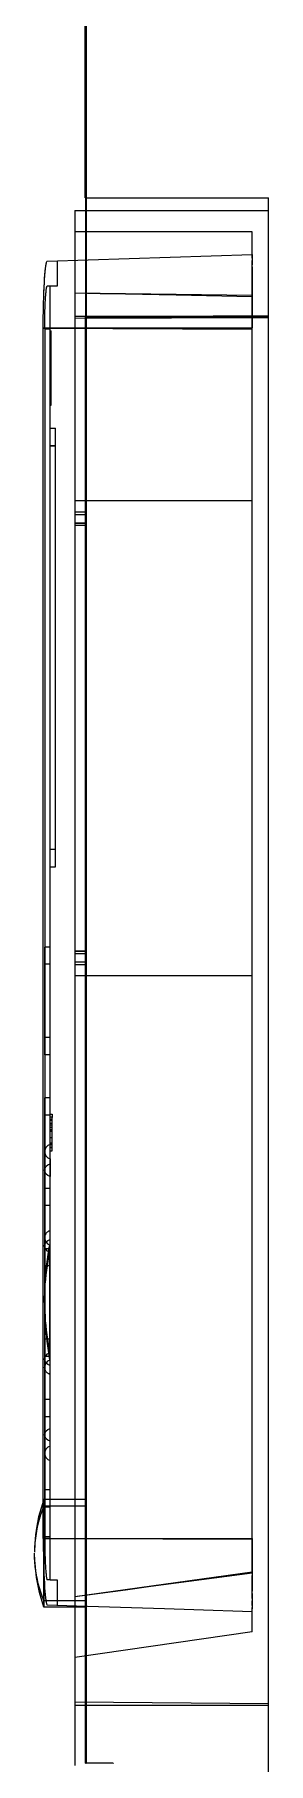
# Model space of a CAD drawing. Extents: x 0 to 390, y 0 to 1157.
# Drawn here: x 10.3 to 32, y 701.5 to 862 of the extents above; entities that cross this region are included whole.
import ezdxf

# ---------------------------------------------------------------- set-up
doc = ezdxf.new("R2010")
doc.units = 0
doc.layers.add('-15N-THT. THIẾT BỊ ĐÓNG MỞ', color=40, linetype='CONTINUOUS')

# ---------------------------------------------------------------- blocks, each defined once
blk = doc.blocks.new('06 - N - SC VSD CHIẾU HÔNG ATV630C11~C16N4')
at = {"layer": '-15N-THT. THIẾT BỊ ĐÓNG MỞ'}
for p, q in [((-375.04, 268.3), (-375.04, 510.5)), ((-374.96, 510.5), (-374.95, 123)), ((-375.04, 268.3), (-375, 268.3)), ((-375, 268.3), (-358, 268.3)), ((-358, 268.3), (-358, 268.3)), ((-358, 268.12), (-358, 268.3)), ((-358, 268.02), (-358, 268.12)), ((-358, 267.76), (-358, 268.02)), ((-376, 267.15), (-375.83, 267.15)), ((-376, 267.15), (-376, 266.99)), ((-376, 267.15), (-376, 267.15)), ((-376, 266.99), (-376, 266.9)), ((-376, 266.9), (-376, 266.35)), ((-375.83, 267.15), (-375.67, 267.15)), ((-375.67, 267.15), (-375.5, 267.15)), ((-375.5, 267.15), (-375.33, 267.15)), ((-375.33, 267.15), (-375.17, 267.15)), ((-375.17, 267.15), (-375, 267.15)), ((-375, 267.15), (-372.17, 267.15)), ((-372.17, 267.15), (-369.33, 267.15)), ((-369.33, 267.15), (-363.67, 267.15)), ((-363.67, 267.15), (-360.83, 267.15)), ((-360.83, 267.15), (-358, 267.15)), ((-358, 267.6), (-358, 267.76)), ((-358, 267.41), (-358, 267.6)), ((-358, 267.2), (-358, 267.41)), ((-358, 266.98), (-358, 267.2)), ((-358, 267.15), (-358, 267.15)), ((-358, 266.73), (-358, 266.98)), ((-358, 266.47), (-358, 266.73)), ((-358, 266.19), (-358, 266.47)), ((-376, 266.35), (-376, 266.16)), ((-376, 266.16), (-376, 265.74)), ((-376, 265.74), (-376, 265.5)), ((-376, 265.5), (-376, 264.97)), ((-376, 265.15), (-376, 265.15)), ((-373.64, 265.15), (-376, 265.15)), ((-376, 264.97), (-376, 264.68)), ((-371.28, 265.15), (-373.64, 265.15)), ((-368.93, 265.15), (-371.28, 265.15)), ((-366.57, 265.15), (-368.93, 265.15)), ((-364.21, 265.15), (-366.57, 265.15)), ((-361.85, 265.15), (-364.21, 265.15)), ((-359.5, 265.15), (-361.85, 265.15)), ((-359.5, 265.1), (-359.5, 265.15)), ((-359.5, 265.15), (-359.5, 265.15)), ((-359.5, 265.06), (-359.5, 265.1)), ((-359.5, 264.77), (-359.5, 265.06)), ((-358, 265.89), (-358, 266.19)), ((-358, 265.57), (-358, 265.89)), ((-358, 265.23), (-358, 265.57)), ((-358, 264.88), (-358, 265.23)), ((-358, 264.52), (-358, 264.88)), ((-376, 264.68), (-376, 264.38)), ((-376, 264.38), (-376, 264.06)), ((-376, 264.06), (-376, 263.73)), ((-376, 263.73), (-376, 263.39)), ((-376, 263.39), (-376, 263.03)), ((-359.5, 264.68), (-359.5, 264.77)), ((-359.5, 264.45), (-359.5, 264.68)), ((-359.5, 264.31), (-359.5, 264.45)), ((-359.5, 264.17), (-359.5, 264.31)), ((-359.5, 264.02), (-359.5, 264.17)), ((-359.5, 263.86), (-359.5, 264.02)), ((-359.5, 263.69), (-359.5, 263.86)), ((-359.5, 263.51), (-359.5, 263.69)), ((-359.5, 263.33), (-359.5, 263.51)), ((-359.5, 263.13), (-359.5, 263.33)), ((-358, 264.14), (-358, 264.52)), ((-358, 263.74), (-358, 264.14)), ((-358, 263.33), (-358, 263.74)), ((-358, 262.91), (-358, 263.33)), ((-378.75, 261.5), (-378.73, 261.64)), ((-378.74, 261.57), (-378.73, 261.71)), ((-378.73, 261.71), (-378.71, 261.83)), ((-378.73, 261.64), (-378.72, 261.78)), ((-378.72, 261.78), (-378.7, 261.91)), ((-378.71, 261.83), (-378.7, 261.95)), ((-378.7, 261.95), (-378.68, 262.05)), ((-378.7, 261.91), (-378.69, 262.02)), ((-378.69, 262.02), (-378.67, 262.12)), ((-378.68, 262.05), (-378.67, 262.14)), ((-378.67, 262.14), (-378.65, 262.22)), ((-378.67, 262.12), (-378.65, 262.2)), ((-378.65, 262.22), (-378.64, 262.29)), ((-378.65, 262.2), (-378.64, 262.28)), ((-378.64, 262.29), (-378.62, 262.35)), ((-378.64, 262.28), (-378.62, 262.34)), ((-378.62, 262.34), (-378.61, 262.39)), ((-378.62, 262.35), (-378.61, 262.39)), ((-378.61, 262.39), (-378.59, 262.42)), ((-378.61, 262.39), (-378.59, 262.42)), ((-378.59, 262.42), (-378.57, 262.44)), ((-378.59, 262.42), (-378.57, 262.44)), ((-378.57, 262.44), (-378.56, 262.45)), ((-378.57, 262.44), (-378.56, 262.45)), ((-378.56, 262.45), (-359.5, 263.04)), ((-377.64, 262.48), (-377.64, 260.12)), ((-376, 263.03), (-376, 262.66)), ((-376, 262.66), (-376, 262.28)), ((-376, 262.28), (-376, 261.89)), ((-376, 261.89), (-376, 261.49)), ((-359.5, 262.93), (-359.5, 263.13)), ((-359.5, 263.04), (-359.5, 263.04)), ((-359.5, 263.04), (-359.5, 262.8)), ((-359.5, 262.72), (-359.5, 262.93)), ((-359.5, 262.8), (-359.5, 262.71)), ((-359.5, 262.72), (-359.5, 262.5)), ((-359.5, 262.27), (-359.5, 262.5)), ((-359.5, 262.5), (-359.5, 262.37)), ((-359.5, 262.37), (-359.5, 262.23)), ((-359.5, 262.04), (-359.5, 262.27)), ((-359.5, 262.23), (-359.5, 262.08)), ((-359.5, 261.81), (-359.5, 262.08)), ((-359.5, 261.92), (-359.5, 261.74)), ((-359.5, 261.57), (-359.5, 261.81)), ((-359.5, 261.74), (-359.5, 261.56)), ((-358, 262.48), (-358, 262.91)), ((-358, 262.04), (-358, 262.48)), ((-358, 261.59), (-358, 262.04)), ((-358, 261.13), (-358, 261.59)), ((-378.86, 259.89), (-378.85, 260.12)), ((-378.85, 260.12), (-378.83, 260.33)), ((-378.85, 259.93), (-378.84, 260.16)), ((-378.84, 260.16), (-378.83, 260.38)), ((-378.83, 260.38), (-378.82, 260.59)), ((-378.83, 260.33), (-378.82, 260.53)), ((-378.82, 260.59), (-378.8, 260.79)), ((-378.82, 260.53), (-378.81, 260.73)), ((-378.81, 260.73), (-378.8, 260.92)), ((-378.8, 260.92), (-378.78, 261.09)), ((-378.8, 260.79), (-378.79, 260.98)), ((-378.79, 260.98), (-378.78, 261.17)), ((-378.78, 261.17), (-378.76, 261.34)), ((-378.78, 261.09), (-378.77, 261.26)), ((-378.77, 261.26), (-378.76, 261.42)), ((-378.76, 261.42), (-378.74, 261.57)), ((-378.76, 261.34), (-378.75, 261.5)), ((-378.63, 259.93), (-378.62, 259.98)), ((-378.63, 259.93), (-378.62, 259.98)), ((-378.62, 259.98), (-378.61, 260.02)), ((-378.62, 259.98), (-378.61, 260.02)), ((-378.61, 260.02), (-378.6, 260.06)), ((-378.61, 260.02), (-378.6, 260.06)), ((-378.6, 260.06), (-378.59, 260.09)), ((-378.6, 260.06), (-378.59, 260.09)), ((-378.59, 260.09), (-378.58, 260.11)), ((-378.59, 260.09), (-378.58, 260.11)), ((-378.58, 260.11), (-378.57, 260.12)), ((-378.58, 260.11), (-378.57, 260.12)), ((-378.57, 260.12), (-378.56, 260.12)), ((-378.57, 260.12), (-378.56, 260.12)), ((-378.3, 260.12), (-378.56, 260.12)), ((-378.3, 260.12), (-378.3, 260.12)), ((-378.3, 259.56), (-378.3, 260.12)), ((-378.16, 260.12), (-378.3, 260.12)), ((-377.93, 260.12), (-378.16, 260.12)), ((-377.85, 260.12), (-377.93, 260.12)), ((-377.64, 260.12), (-377.85, 260.12)), ((-376, 261.49), (-376, 261.08)), ((-376, 261.08), (-376, 260.67)), ((-376, 260.67), (-376, 260.24)), ((-376, 260.24), (-376, 259.81)), ((-359.5, 261.32), (-359.5, 261.57)), ((-359.5, 261.56), (-359.5, 261.36)), ((-359.5, 261.36), (-359.5, 261.16)), ((-359.5, 261.07), (-359.5, 261.32)), ((-359.5, 261.16), (-359.5, 260.94)), ((-359.5, 260.82), (-359.5, 261.07)), ((-359.5, 260.94), (-359.5, 260.72)), ((-359.5, 260.56), (-359.5, 260.82)), ((-359.5, 260.72), (-359.5, 260.48)), ((-359.5, 260.3), (-359.5, 260.56)), ((-359.5, 260.48), (-359.5, 260.24)), ((-359.5, 260.04), (-359.5, 260.3)), ((-359.5, 260.24), (-359.5, 259.99)), ((-359.5, 259.77), (-359.5, 260.04)), ((-359.5, 259.99), (-359.5, 259.73)), ((-358, 260.66), (-358, 261.13)), ((-358, 260.18), (-358, 260.66)), ((-358, 259.7), (-358, 260.18)), ((-378.91, 258.43), (-378.9, 258.69)), ((-378.91, 258.17), (-378.91, 258.43)), ((-378.9, 258.69), (-378.89, 258.94)), ((-378.89, 258.94), (-378.88, 259.19)), ((-378.88, 259.43), (-378.87, 259.67)), ((-378.88, 259.19), (-378.88, 259.43)), ((-378.87, 259.67), (-378.86, 259.89)), ((-378.86, 259.7), (-378.85, 259.93)), ((-378.75, 258.35), (-378.74, 258.49)), ((-378.75, 258.34), (-378.74, 258.48)), ((-378.74, 258.63), (-378.73, 258.77)), ((-378.74, 258.63), (-378.73, 258.76)), ((-378.74, 258.48), (-378.74, 258.63)), ((-378.74, 258.49), (-378.74, 258.63)), ((-378.73, 258.76), (-378.72, 258.9)), ((-378.73, 258.77), (-378.72, 258.9)), ((-378.72, 259.03), (-378.71, 259.15)), ((-378.72, 259.02), (-378.71, 259.14)), ((-378.72, 258.9), (-378.72, 259.03)), ((-378.72, 258.9), (-378.72, 259.02)), ((-378.71, 259.14), (-378.7, 259.26)), ((-378.71, 259.15), (-378.7, 259.26)), ((-378.7, 259.26), (-378.69, 259.37)), ((-378.7, 259.26), (-378.69, 259.36)), ((-378.69, 259.36), (-378.68, 259.47)), ((-378.69, 259.37), (-378.68, 259.47)), ((-378.68, 259.47), (-378.67, 259.56)), ((-378.68, 259.47), (-378.67, 259.56)), ((-378.67, 259.65), (-378.66, 259.73)), ((-378.67, 259.56), (-378.66, 259.65)), ((-378.67, 259.56), (-378.67, 259.65)), ((-378.66, 259.73), (-378.65, 259.8)), ((-378.66, 259.73), (-378.65, 259.8)), ((-378.66, 259.65), (-378.66, 259.73)), ((-378.65, 259.8), (-378.64, 259.87)), ((-378.65, 259.8), (-378.64, 259.87)), ((-378.64, 259.87), (-378.63, 259.93)), ((-378.64, 259.87), (-378.63, 259.93)), ((-378.3, 259.47), (-378.3, 259.56)), ((-378.3, 258.9), (-378.3, 259.47)), ((-378.3, 258.77), (-378.3, 258.9)), ((-378.3, 258.35), (-378.3, 258.77)), ((-376, 259.81), (-376, 259.38)), ((-359.5, 259.24), (-376, 259.46)), ((-373.64, 259.4), (-376, 259.45)), ((-376, 259.38), (-376, 258.94)), ((-376, 258.94), (-376, 258.5)), ((-376, 258.5), (-376, 258.05)), ((-371.28, 259.36), (-373.64, 259.4)), ((-366.57, 259.27), (-371.28, 259.36)), ((-359.5, 259.13), (-366.57, 259.27)), ((-359.5, 259.51), (-359.5, 259.77)), ((-359.5, 259.73), (-359.5, 259.47)), ((-359.5, 259.24), (-359.5, 259.51)), ((-359.5, 259.47), (-359.5, 259.2)), ((-359.5, 140.66), (-359.5, 259.24)), ((-359.5, 259.2), (-359.5, 258.92)), ((-359.5, 258.92), (-359.5, 258.64)), ((-359.5, 258.64), (-359.5, 258.35)), ((-358, 259.21), (-358, 259.7)), ((-358, 258.72), (-358, 259.21)), ((-358, 258.23), (-358, 258.72)), ((-378.93, 257.36), (-378.92, 257.64)), ((-378.93, 257.09), (-378.93, 257.36)), ((-378.93, 256.81), (-378.93, 257.09)), ((-378.93, 256.54), (-378.93, 256.81)), ((-378.92, 257.91), (-378.91, 258.17)), ((-378.92, 257.64), (-378.92, 257.91)), ((-378.79, 256.87), (-378.78, 257.05)), ((-378.79, 256.86), (-378.78, 257.03)), ((-378.79, 256.7), (-378.79, 256.87)), ((-378.79, 256.68), (-378.79, 256.86)), ((-378.78, 257.56), (-378.77, 257.72)), ((-378.78, 257.55), (-378.77, 257.71)), ((-378.78, 257.39), (-378.78, 257.56)), ((-378.78, 257.38), (-378.78, 257.55)), ((-378.78, 257.22), (-378.78, 257.39)), ((-378.78, 257.21), (-378.78, 257.38)), ((-378.78, 257.05), (-378.78, 257.22)), ((-378.78, 257.03), (-378.78, 257.21)), ((-378.77, 257.88), (-378.76, 258.04)), ((-378.77, 257.87), (-378.76, 258.03)), ((-378.77, 257.72), (-378.77, 257.88)), ((-378.77, 257.71), (-378.77, 257.87)), ((-378.76, 258.2), (-378.75, 258.35)), ((-378.76, 258.19), (-378.75, 258.34)), ((-378.76, 258.04), (-378.76, 258.2)), ((-378.76, 258.03), (-378.76, 258.19)), ((-378.3, 258.2), (-378.3, 258.35)), ((-378.3, 257.56), (-378.3, 258.2)), ((-378.3, 257.39), (-378.3, 257.56)), ((-378.3, 257.05), (-378.3, 257.39)), ((-378.3, 256.87), (-378.3, 257.05)), ((-378.3, 256.34), (-378.3, 256.87)), ((-376, 258.05), (-376, 257.6)), ((-376, 257.6), (-376, 257.15)), ((-376, 257.32), (-373.43, 257.33)), ((-376, 257.15), (-358, 257.2)), ((-376, 257.15), (-376, 128.72)), ((-358, 257.24), (-375, 257.24)), ((-375, 123), (-375, 257.24)), ((-373.43, 257.33), (-370.85, 257.33)), ((-370.85, 257.33), (-363.14, 257.35)), ((-363.14, 257.35), (-360.57, 257.36)), ((-360.57, 257.36), (-358, 257.36)), ((-359.5, 258.35), (-359.5, 258.06)), ((-359.5, 258.06), (-359.5, 257.76)), ((-359.5, 257.76), (-359.5, 257.46)), ((-359.5, 257.46), (-359.5, 257.16)), ((-359.5, 257.16), (-359.5, 256.86)), ((-359.5, 256.86), (-359.5, 256.55)), ((-358, 257.74), (-358, 258.23)), ((-358, 257.24), (-358, 257.74)), ((-358, 117.5), (-358, 257.24)), ((-378.93, 256.26), (-378.93, 256.54)), ((-378.93, 256.23), (-378.93, 256.26)), ((-378.93, 256.26), (-378.44, 256.26)), ((-378.93, 143.87), (-378.93, 256.26)), ((-378.93, 256.23), (-359.5, 256.12)), ((-378.79, 256.52), (-378.79, 256.7)), ((-378.79, 256.5), (-378.79, 256.68)), ((-378.79, 256.34), (-378.79, 256.52)), ((-378.79, 256.33), (-378.79, 256.5)), ((-378.79, 256.17), (-378.79, 256.34)), ((-378.79, 256.15), (-378.79, 256.33)), ((-378.79, 256.17), (-378.79, 144.02)), ((-378.3, 256.17), (-378.79, 256.17)), ((-378.79, 256.15), (-378.3, 256.15)), ((-378.44, 256.26), (-377.95, 256.26)), ((-378.3, 256.17), (-378.3, 256.34)), ((-378.3, 240.15), (-378.3, 256.17)), ((-378.3, 255.96), (-378.2, 255.96)), ((-378.3, 255.96), (-378.2, 255.96)), ((-378.3, 255.92), (-378.3, 255.92)), ((-378.3, 255.92), (-378.3, 255.92)), ((-378.3, 255.92), (-378.2, 255.92)), ((-378.3, 255.78), (-378.2, 255.78)), ((-378.3, 255.68), (-378.2, 255.68)), ((-378.3, 255.29), (-378.2, 255.29)), ((-378.3, 255.27), (-378.2, 255.27)), ((-378.2, 255.86), (-378.2, 255.96)), ((-378.2, 255.92), (-378.2, 255.92)), ((-378.2, 255.92), (-378.2, 255.92)), ((-378.2, 255.82), (-378.2, 255.86)), ((-378.2, 255.2), (-378.2, 255.82)), ((-378.2, 255.1), (-378.2, 255.2)), ((-377.95, 256.26), (-377.46, 256.26)), ((-377.46, 256.26), (-376.98, 256.26)), ((-376.98, 256.26), (-376.49, 256.26)), ((-376.49, 256.26), (-376, 256.26)), ((-376, 256.26), (-373.25, 256.26)), ((-373.25, 256.26), (-370.5, 256.26)), ((-370.5, 256.26), (-367.75, 256.25)), ((-367.75, 256.25), (-365, 256.25)), ((-365, 256.25), (-359.5, 256.25)), ((-359.5, 256.55), (-359.5, 256.25)), ((-378.3, 255.09), (-378.2, 255.09)), ((-378.3, 254.96), (-378.2, 254.96)), ((-378.3, 254.91), (-378.2, 254.91)), ((-378.3, 254.78), (-378.2, 254.78)), ((-378.3, 254.77), (-378.2, 254.77)), ((-378.3, 254.77), (-378.2, 254.77)), ((-378.3, 254.77), (-378.26, 254.77)), ((-378.3, 254.73), (-378.3, 254.73)), ((-378.3, 254.73), (-378.3, 254.73)), ((-378.3, 254.73), (-378.2, 254.73)), ((-378.3, 254.73), (-378.2, 254.73)), ((-378.3, 254.62), (-378.2, 254.62)), ((-378.3, 254.61), (-378.2, 254.61)), ((-378.3, 254.55), (-378.2, 254.55)), ((-378.3, 254.37), (-378.2, 254.37)), ((-378.3, 254.36), (-378.2, 254.36)), ((-378.3, 254.31), (-378.3, 254.27)), ((-378.3, 254.31), (-378.28, 254.31)), ((-378.3, 254.31), (-378.28, 254.31)), ((-378.3, 254.27), (-378.3, 254.26)), ((-378.3, 254.26), (-378.3, 253.64)), ((-378.3, 254.25), (-378.2, 254.25)), ((-378.3, 254.25), (-378.21, 254.25)), ((-378.3, 254.2), (-378.2, 254.2)), ((-378.3, 254.2), (-378.2, 254.2)), ((-378.3, 254.11), (-378.2, 254.11)), ((-378.3, 254.04), (-378.2, 254.04)), ((-378.3, 254.03), (-378.2, 254.03)), ((-378.3, 254.01), (-378.2, 254.01)), ((-378.3, 253.86), (-378.2, 253.86)), ((-378.3, 253.84), (-378.2, 253.84)), ((-378.3, 253.82), (-378.2, 253.82)), ((-378.3, 253.82), (-378.2, 253.82)), ((-378.3, 253.76), (-378.2, 253.76)), ((-378.3, 253.76), (-378.2, 253.76)), ((-378.3, 253.76), (-378.3, 253.76)), ((-378.3, 253.65), (-378.2, 253.65)), ((-378.3, 253.64), (-378.3, 253.59)), ((-378.3, 253.59), (-378.3, 252.97)), ((-378.28, 254.31), (-378.2, 254.31)), ((-378.28, 254.31), (-378.26, 254.31)), ((-378.26, 254.77), (-378.25, 254.77)), ((-378.25, 254.77), (-378.2, 254.77)), ((-378.21, 254.25), (-378.2, 254.25)), ((-378.2, 254.53), (-378.2, 255.1)), ((-378.2, 254.73), (-378.2, 254.73)), ((-378.2, 254.73), (-378.2, 254.73)), ((-378.2, 254.47), (-378.2, 254.53)), ((-378.2, 253.88), (-378.2, 254.47)), ((-378.2, 253.85), (-378.2, 253.88)), ((-378.2, 253.22), (-378.2, 253.85)), ((-378.2, 253.76), (-378.2, 253.76)), ((-378.3, 253.47), (-378.2, 253.47)), ((-378.3, 253.35), (-378.3, 253.35)), ((-378.3, 253.35), (-378.2, 253.35)), ((-378.3, 253.34), (-378.2, 253.34)), ((-378.3, 253.31), (-378.2, 253.31)), ((-378.3, 253.2), (-378.2, 253.2)), ((-378.3, 253.03), (-378.2, 253.03)), ((-378.3, 253.03), (-378.2, 253.03)), ((-378.3, 253.01), (-378.2, 253.01)), ((-378.3, 252.97), (-378.3, 252.94)), ((-378.3, 252.94), (-378.3, 252.71)), ((-378.3, 252.92), (-378.2, 252.92)), ((-378.3, 252.92), (-378.2, 252.92)), ((-378.3, 252.86), (-378.2, 252.86)), ((-378.3, 252.78), (-378.2, 252.78)), ((-378.3, 252.75), (-378.2, 252.75)), ((-378.3, 252.71), (-378.25, 252.71)), ((-378.3, 252.68), (-378.2, 252.68)), ((-378.3, 252.66), (-378.2, 252.66)), ((-378.3, 252.63), (-378.2, 252.63)), ((-378.3, 252.55), (-378.2, 252.55)), ((-378.3, 252.52), (-378.2, 252.52)), ((-378.3, 252.44), (-378.2, 252.44)), ((-378.3, 252.36), (-378.2, 252.36)), ((-378.3, 252.27), (-378.2, 252.27)), ((-378.3, 252.24), (-378.3, 252.24)), ((-378.3, 252.24), (-378.3, 252.24)), ((-378.3, 252.24), (-378.3, 252.24)), ((-378.3, 252.24), (-378.3, 252.24)), ((-378.3, 252.24), (-378.3, 252.24)), ((-378.3, 252.24), (-378.2, 252.24)), ((-378.3, 252.24), (-378.2, 252.24)), ((-378.3, 252.24), (-378.2, 252.24)), ((-378.3, 252.24), (-378.2, 252.24)), ((-378.3, 252.24), (-378.2, 252.24)), ((-378.3, 252.19), (-378.2, 252.19)), ((-378.3, 252.19), (-378.2, 252.19)), ((-378.3, 252.19), (-378.2, 252.19)), ((-378.3, 252.19), (-378.23, 252.19)), ((-378.3, 252.19), (-378.2, 252.19)), ((-378.25, 252.71), (-378.23, 252.71)), ((-378.23, 252.71), (-378.2, 252.71)), ((-378.23, 252.19), (-378.21, 252.19)), ((-378.21, 252.19), (-378.2, 252.19)), ((-378.2, 253.35), (-378.2, 253.35)), ((-378.2, 253.2), (-378.2, 253.27)), ((-378.2, 253.11), (-378.2, 253.22)), ((-378.2, 252.66), (-378.2, 253.11)), ((-378.2, 252.55), (-378.2, 252.66)), ((-378.2, 251.93), (-378.2, 252.55)), ((-378.2, 252.24), (-378.2, 252.24)), ((-378.2, 252.24), (-378.2, 252.24)), ((-378.2, 252.24), (-378.2, 252.24)), ((-378.2, 252.24), (-378.2, 252.24)), ((-378.2, 252.24), (-378.2, 252.24)), ((-378.3, 251.91), (-378.3, 251.91)), ((-378.3, 251.91), (-378.3, 251.64)), ((-378.3, 251.91), (-378.2, 251.91)), ((-378.3, 251.87), (-378.2, 251.87)), ((-378.3, 251.8), (-378.3, 251.8)), ((-378.3, 251.8), (-378.2, 251.8)), ((-378.3, 251.64), (-378.3, 251.6)), ((-378.3, 251.64), (-378.2, 251.64)), ((-378.3, 251.6), (-378.3, 251.21)), ((-378.3, 251.58), (-378.2, 251.58)), ((-378.3, 251.53), (-378.3, 251.53)), ((-378.3, 251.53), (-378.2, 251.53)), ((-378.3, 251.47), (-378.3, 251.47)), ((-378.3, 251.47), (-378.2, 251.47)), ((-378.3, 251.46), (-378.3, 251.46)), ((-378.2, 251.46), (-378.3, 251.46)), ((-378.3, 251.4), (-378.2, 251.4)), ((-378.3, 251.4), (-378.2, 251.4)), ((-378.3, 251.36), (-378.2, 251.36)), ((-378.3, 251.34), (-378.2, 251.34)), ((-378.3, 251.21), (-378.3, 250.39)), ((-378.3, 251.21), (-378.2, 251.21)), ((-378.3, 251.2), (-378.3, 251.2)), ((-378.3, 251.2), (-378.2, 251.2)), ((-378.3, 251.16), (-378.3, 251.16)), ((-378.3, 251.16), (-378.2, 251.16)), ((-378.3, 251.1), (-378.2, 251.1)), ((-378.3, 251.1), (-378.2, 251.1)), ((-378.3, 251.1), (-378.2, 251.1)), ((-378.3, 251.07), (-378.3, 251.07)), ((-378.3, 251.07), (-378.2, 251.07)), ((-378.3, 251), (-378.2, 251)), ((-378.3, 250.94), (-378.2, 250.94)), ((-378.3, 250.89), (-378.3, 250.89)), ((-378.3, 250.89), (-378.2, 250.89)), ((-378.3, 250.88), (-378.3, 250.88)), ((-378.3, 250.88), (-378.2, 250.88)), ((-378.3, 250.87), (-378.3, 250.87)), ((-378.2, 250.87), (-378.3, 250.87)), ((-378.3, 250.86), (-378.2, 250.86)), ((-378.3, 250.84), (-378.2, 250.84)), ((-378.3, 250.83), (-378.2, 250.83)), ((-378.3, 250.82), (-378.3, 250.82)), ((-378.3, 250.82), (-378.2, 250.82)), ((-378.3, 250.81), (-378.2, 250.81)), ((-378.3, 250.81), (-378.2, 250.81)), ((-378.3, 250.75), (-378.2, 250.75)), ((-378.3, 250.7), (-378.2, 250.7)), ((-378.3, 250.69), (-378.2, 250.69)), ((-378.3, 250.6), (-378.3, 250.6)), ((-378.3, 250.6), (-378.3, 250.6)), ((-378.3, 250.6), (-378.2, 250.6)), ((-378.3, 250.6), (-378.2, 250.6)), ((-378.3, 250.56), (-378.3, 250.56)), ((-378.3, 250.56), (-378.2, 250.56)), ((-378.3, 250.51), (-378.3, 250.51)), ((-378.3, 250.51), (-378.2, 250.51)), ((-378.3, 250.45), (-378.2, 250.45)), ((-378.3, 250.4), (-378.2, 250.4)), ((-378.3, 250.39), (-378.3, 250.32)), ((-378.3, 250.39), (-378.2, 250.39)), ((-378.3, 250.35), (-378.2, 250.35)), ((-378.21, 251.1), (-378.2, 251.1)), ((-378.2, 251.87), (-378.2, 251.93)), ((-378.2, 251.91), (-378.2, 251.91)), ((-378.2, 250.56), (-378.2, 251.87)), ((-378.2, 251.8), (-378.2, 251.8)), ((-378.2, 251.53), (-378.2, 251.53)), ((-378.2, 251.47), (-378.2, 251.47)), ((-378.2, 251.46), (-378.2, 251.46)), ((-378.2, 251.2), (-378.2, 251.2)), ((-378.2, 251.16), (-378.2, 251.16)), ((-378.2, 251.07), (-378.2, 251.07)), ((-378.2, 251.07), (-378.2, 251.07)), ((-378.2, 250.89), (-378.2, 250.89)), ((-378.2, 250.88), (-378.2, 250.88)), ((-378.2, 250.87), (-378.2, 250.87)), ((-378.2, 250.82), (-378.2, 250.82)), ((-378.2, 250.6), (-378.2, 250.6)), ((-378.2, 250.6), (-378.2, 250.6)), ((-378.2, 250.56), (-378.2, 250.56)), ((-378.2, 249.97), (-378.2, 250.56)), ((-378.2, 250.51), (-378.2, 250.51)), ((-378.3, 250.34), (-378.2, 250.34)), ((-378.3, 250.32), (-378.3, 250.32)), ((-378.3, 250.32), (-378.3, 250.31)), ((-378.3, 250.32), (-378.2, 250.32)), ((-378.3, 250.31), (-378.3, 250.28)), ((-378.3, 250.29), (-378.3, 250.29)), ((-378.3, 250.29), (-378.2, 250.29)), ((-378.3, 250.28), (-378.2, 250.28)), ((-378.3, 250.28), (-378.3, 249.79)), ((-378.3, 250.28), (-378.3, 250.28)), ((-378.3, 250.1), (-378.2, 250.1)), ((-378.3, 250.08), (-378.2, 250.08)), ((-378.3, 250.07), (-378.2, 250.07)), ((-378.3, 249.99), (-378.2, 249.99)), ((-378.3, 249.99), (-378.2, 249.99)), ((-378.3, 249.94), (-378.3, 249.94)), ((-378.3, 249.94), (-378.2, 249.94)), ((-378.3, 249.9), (-378.2, 249.9)), ((-378.3, 249.89), (-378.21, 249.89)), ((-378.3, 249.88), (-378.2, 249.88)), ((-378.3, 249.84), (-378.2, 249.84)), ((-378.3, 249.8), (-378.2, 249.8)), ((-378.3, 249.79), (-378.2, 249.79)), ((-378.3, 249.79), (-378.3, 249.79)), ((-378.3, 249.73), (-378.2, 249.73)), ((-378.3, 249.71), (-378.2, 249.71)), ((-378.3, 249.66), (-378.3, 249.66)), ((-378.3, 249.66), (-378.3, 249.66)), ((-378.3, 249.66), (-378.2, 249.66)), ((-378.3, 249.66), (-378.2, 249.66)), ((-378.3, 249.63), (-378.2, 249.63)), ((-378.3, 249.63), (-378.21, 249.63)), ((-378.3, 249.07), (-378.28, 249.07)), ((-378.28, 249.07), (-378.26, 249.07)), ((-378.26, 249.07), (-378.2, 249.07)), ((-378.23, 249.63), (-378.21, 249.63)), ((-378.21, 249.89), (-378.2, 249.89)), ((-378.21, 249.63), (-378.2, 249.63)), ((-378.21, 249.63), (-378.2, 249.63)), ((-378.2, 250.32), (-378.2, 250.32)), ((-378.2, 250.29), (-378.2, 250.29)), ((-378.2, 250.28), (-378.2, 250.28)), ((-378.2, 249.88), (-378.2, 249.97)), ((-378.2, 249.94), (-378.2, 249.94)), ((-378.2, 249.3), (-378.2, 249.88)), ((-378.2, 249.79), (-378.2, 249.79)), ((-378.2, 249.66), (-378.2, 249.66)), ((-378.2, 249.66), (-378.2, 249.66)), ((-378.2, 249.66), (-378.2, 249.66)), ((-378.2, 249.24), (-378.2, 249.3)), ((-378.2, 249.07), (-378.2, 249.24)), ((-378.3, 246.92), (-378.3, 246.92)), ((-378.3, 246.92), (-377.8, 246.92)), ((-377.8, 206.22), (-377.8, 246.92)), ((-377.8, 246.92), (-377.8, 246.92)), ((-378.3, 245.32), (-377.8, 245.32)), ((-378.3, 245.3), (-377.8, 245.3)), ((-378.3, 224.12), (-378.3, 240.15)), ((-376, 240.2), (-376, 240.2)), ((-359.5, 240.2), (-376, 240.2)), ((-376, 239.15), (-376, 239.15)), ((-375, 239.15), (-376, 239.15)), ((-375, 197.15), (-375, 239.15)), ((-375, 239.15), (-375, 239.15)), ((-359.5, 240.2), (-359.5, 240.2)), ((-375, 238.9), (-376, 238.9)), ((-376, 238.9), (-376, 238.9)), ((-376, 238.13), (-375, 238.13)), ((-375, 238.12), (-376, 238.12)), ((-375, 237.91), (-376, 237.91)), ((-375, 237.9), (-376, 237.9)), ((-375, 238.9), (-375, 238.9)), ((-378.3, 208.1), (-378.3, 224.12)), ((-378.3, 176.06), (-378.3, 208.1)), ((-378.3, 207.84), (-377.8, 207.84)), ((-377.8, 207.82), (-378.3, 207.82)), ((-378.3, 206.22), (-378.3, 206.22)), ((-378.3, 206.22), (-377.8, 206.22)), ((-377.8, 206.22), (-377.8, 206.22)), ((-378.8, 198.77), (-378.8, 198.77)), ((-378.3, 198.77), (-378.8, 198.77)), ((-378.8, 198.77), (-378.8, 198.33)), ((-378.8, 198.33), (-378.8, 198.28)), ((-378.8, 198.28), (-378.8, 197.67)), ((-378.8, 197.67), (-378.8, 197.6)), ((-378.8, 197.6), (-378.8, 197.17)), ((-378.3, 198.77), (-378.3, 198.77)), ((-376, 198.39), (-375, 198.39)), ((-375, 198.39), (-376, 198.39)), ((-376, 198.17), (-375, 198.17)), ((-375, 198.15), (-376, 198.15)), ((-376, 197.4), (-376, 197.4)), ((-376, 197.4), (-375, 197.4)), ((-375, 197.4), (-375, 197.4)), ((-378.3, 197.17), (-378.8, 197.17)), ((-378.8, 197.17), (-378.8, 190.37)), ((-376, 197.15), (-376, 197.15)), ((-376, 197.15), (-375, 197.15)), ((-376, 196.1), (-376, 196.1)), ((-359.5, 196.1), (-376, 196.1)), ((-375, 197.15), (-375, 197.15)), ((-359.5, 196.1), (-359.5, 196.1)), ((-378.8, 190.37), (-378.8, 189.81)), ((-378.3, 190.37), (-378.8, 190.37)), ((-378.8, 189.81), (-378.8, 189.74)), ((-378.8, 189.74), (-378.8, 189.12)), ((-378.8, 189.12), (-378.8, 189.08)), ((-378.8, 189.08), (-378.8, 188.77)), ((-378.8, 188.77), (-378.8, 188.77)), ((-378.3, 188.77), (-378.8, 188.77)), ((-378.3, 188.77), (-378.3, 188.77)), ((-378.8, 184.77), (-378.8, 184.77)), ((-378.3, 184.77), (-378.8, 184.77)), ((-378.8, 184.77), (-378.8, 184.51)), ((-378.3, 184.77), (-378.3, 184.77)), ((-378.8, 184.51), (-378.8, 184.46)), ((-378.8, 184.46), (-378.8, 183.87)), ((-378.8, 183.87), (-378.8, 183.8)), ((-378.8, 183.8), (-378.8, 183.17)), ((-378.3, 183.17), (-378.8, 183.17)), ((-378.8, 183.17), (-378.8, 176.37)), ((-378.3, 183.27), (-378.1, 183.27)), ((-378.3, 183.01), (-378.1, 183.01)), ((-378.3, 183.01), (-378.1, 183.01)), ((-378.1, 183.27), (-378.1, 182.96)), ((-378.1, 182.49), (-378.1, 183.01)), ((-378.1, 182.77), (-378.3, 182.77)), ((-378.3, 182.71), (-378.1, 182.71)), ((-378.3, 182.41), (-378.1, 182.41)), ((-378.3, 182.27), (-378.1, 182.27)), ((-378.3, 182.05), (-378.1, 182.05)), ((-378.3, 181.83), (-378.1, 181.83)), ((-378.3, 181.75), (-378.1, 181.75)), ((-378.3, 181.67), (-378.1, 181.67)), ((-378.1, 182.29), (-378.1, 182.49)), ((-378.1, 182.05), (-378.1, 182.29)), ((-378.1, 181.83), (-378.1, 182.05)), ((-378.1, 180.57), (-378.1, 181.83)), ((-378.8, 179.77), (-378.8, 151.77)), ((-378.3, 181.1), (-378.1, 181.1)), ((-378.3, 180.59), (-378.1, 180.59)), ((-378.3, 180.59), (-378.1, 180.59)), ((-378.3, 180.57), (-378.1, 180.57)), ((-378.3, 180.49), (-378.1, 180.49)), ((-378.3, 180.44), (-378.1, 180.44)), ((-378.3, 180.44), (-378.1, 180.44)), ((-378.3, 180.2), (-378.1, 180.2)), ((-378.3, 180.15), (-378.1, 180.15)), ((-378.3, 179.86), (-378.1, 179.86)), ((-378.3, 179.85), (-378.13, 179.85)), ((-378.13, 179.85), (-378.1, 179.85)), ((-378.1, 180.41), (-378.1, 180.57)), ((-378.1, 180.39), (-378.1, 180.41)), ((-378.1, 180.2), (-378.1, 180.39)), ((-378.1, 179.86), (-378.1, 180.2)), ((-378.1, 179.85), (-378.1, 179.86)), ((-378.3, 179.1), (-378.3, 178.59)), ((-378.3, 178.59), (-378.3, 178.37)), ((-378.3, 178.37), (-378.3, 178.11)), ((-378.3, 178.11), (-378.3, 177.81)), ((-378.3, 177.81), (-378.3, 177.47)), ((-378.3, 177.15), (-378.3, 177.47)), ((-378.3, 176.82), (-378.3, 177.15)), ((-378.3, 176.45), (-378.3, 176.82)), ((-378.3, 176.37), (-378.8, 176.37)), ((-378.8, 176.37), (-378.8, 175.95)), ((-378.8, 175.95), (-378.8, 175.88)), ((-378.8, 175.88), (-378.8, 175.27)), ((-378.8, 175.27), (-378.8, 175.22)), ((-378.8, 175.22), (-378.8, 174.77)), ((-378.3, 176.06), (-378.3, 176.45)), ((-378.3, 175.65), (-378.3, 176.06)), ((-378.3, 160.04), (-378.3, 176.06)), ((-378.3, 175.22), (-378.3, 175.65)), ((-378.3, 174.77), (-378.3, 175.22)), ((-378.8, 174.77), (-378.8, 174.77)), ((-378.3, 174.77), (-378.8, 174.77)), ((-378.3, 174.29), (-378.3, 174.77)), ((-378.3, 174.77), (-378.3, 174.77)), ((-378.3, 173.8), (-378.3, 174.29)), ((-378.3, 173.29), (-378.3, 173.8)), ((-378.79, 171.88), (-378.8, 171.84)), ((-378.8, 171.84), (-378.8, 171.79)), ((-378.8, 171.79), (-378.8, 171.77)), ((-378.8, 171.77), (-378.8, 159.77)), ((-378.78, 171.93), (-378.79, 171.88)), ((-378.77, 171.98), (-378.78, 171.93)), ((-378.75, 172.03), (-378.77, 171.98)), ((-378.73, 172.07), (-378.75, 172.03)), ((-378.71, 172.11), (-378.73, 172.07)), ((-378.68, 172.16), (-378.71, 172.11)), ((-378.66, 172.2), (-378.68, 172.16)), ((-378.63, 172.23), (-378.66, 172.2)), ((-378.59, 172.27), (-378.63, 172.23)), ((-378.56, 172.3), (-378.59, 172.27)), ((-378.52, 172.33), (-378.56, 172.3)), ((-378.48, 172.36), (-378.52, 172.33)), ((-378.44, 172.39), (-378.48, 172.36)), ((-378.39, 172.41), (-378.44, 172.39)), ((-378.35, 172.43), (-378.39, 172.41)), ((-378.3, 172.44), (-378.35, 172.43)), ((-378.3, 172.76), (-378.3, 173.29)), ((-378.3, 172.22), (-378.3, 172.76)), ((-378.3, 171.66), (-378.3, 172.22)), ((-378.8, 170.77), (-378.8, 170.77)), ((-378.3, 170.77), (-378.8, 170.77)), ((-378.8, 170.77), (-378.8, 170.67)), ((-378.8, 170.67), (-378.8, 170.64)), ((-378.8, 170.64), (-378.8, 170.05)), ((-378.5, 170.01), (-378.47, 170.23)), ((-378.47, 170.23), (-378.44, 170.45)), ((-378.44, 170.45), (-378.4, 170.67)), ((-378.41, 170.03), (-378.33, 170.46)), ((-378.4, 170.67), (-378.37, 170.89)), ((-378.37, 170.89), (-378.33, 171.11)), ((-378.33, 160.43), (-378.33, 171.11)), ((-378.3, 171.09), (-378.3, 171.66)), ((-378.3, 170.51), (-378.3, 171.09)), ((-378.3, 170.77), (-378.3, 170.77)), ((-378.3, 169.91), (-378.3, 170.51)), ((-378.8, 170.05), (-378.8, 169.99)), ((-378.8, 169.99), (-378.8, 169.39)), ((-378.8, 169.39), (-378.8, 169.32)), ((-378.8, 169.32), (-378.8, 169.17)), ((-378.3, 169.17), (-378.8, 169.17)), ((-378.8, 169.17), (-378.8, 162.37)), ((-378.68, 168.45), (-378.66, 168.67)), ((-378.66, 168.67), (-378.64, 168.9)), ((-378.66, 168.34), (-378.61, 168.76)), ((-378.64, 168.9), (-378.62, 169.12)), ((-378.62, 169.12), (-378.59, 169.34)), ((-378.61, 168.76), (-378.55, 169.19)), ((-378.59, 169.34), (-378.56, 169.56)), ((-378.56, 169.56), (-378.54, 169.78)), ((-378.55, 169.19), (-378.48, 169.61)), ((-378.54, 169.78), (-378.5, 170.01)), ((-378.48, 169.61), (-378.41, 170.03)), ((-378.3, 169.31), (-378.3, 169.91)), ((-378.3, 168.7), (-378.3, 169.31)), ((-378.3, 168.09), (-378.3, 168.7)), ((-378.78, 166.89), (-378.77, 167.11)), ((-378.78, 166.63), (-378.76, 167.06)), ((-378.77, 167.11), (-378.76, 167.34)), ((-378.76, 167.34), (-378.75, 167.56)), ((-378.76, 167.06), (-378.74, 167.48)), ((-378.75, 167.56), (-378.73, 167.78)), ((-378.74, 167.48), (-378.7, 167.91)), ((-378.73, 167.78), (-378.72, 168.01)), ((-378.72, 168.01), (-378.7, 168.23)), ((-378.7, 168.23), (-378.68, 168.45)), ((-378.7, 167.91), (-378.66, 168.34)), ((-378.3, 167.46), (-378.3, 168.09)), ((-378.3, 166.84), (-378.3, 167.46)), ((-378.8, 166.2), (-378.78, 166.63)), ((-378.8, 166.22), (-378.79, 166.44)), ((-378.8, 166), (-378.8, 166.22)), ((-378.8, 165.77), (-378.8, 166.2)), ((-378.8, 165.77), (-378.8, 166)), ((-378.8, 165.77), (-378.8, 165.34)), ((-378.8, 165.77), (-378.8, 165.55)), ((-378.8, 165.55), (-378.8, 165.32)), ((-378.8, 165.34), (-378.78, 164.92)), ((-378.8, 165.32), (-378.79, 165.1)), ((-378.79, 166.67), (-378.78, 166.89)), ((-378.79, 166.44), (-378.79, 166.67)), ((-378.3, 166.21), (-378.3, 166.84)), ((-378.3, 165.58), (-378.3, 166.21)), ((-378.3, 164.95), (-378.3, 165.58)), ((-378.79, 165.1), (-378.79, 164.88)), ((-378.79, 164.88), (-378.78, 164.65)), ((-378.78, 164.92), (-378.76, 164.49)), ((-378.78, 164.65), (-378.77, 164.43)), ((-378.77, 164.43), (-378.76, 164.21)), ((-378.76, 164.49), (-378.74, 164.06)), ((-378.76, 164.21), (-378.75, 163.98)), ((-378.75, 163.98), (-378.73, 163.76)), ((-378.74, 164.06), (-378.7, 163.63)), ((-378.73, 163.76), (-378.72, 163.54)), ((-378.3, 164.33), (-378.3, 164.95)), ((-378.3, 163.7), (-378.3, 164.33)), ((-378.3, 163.09), (-378.3, 163.7)), ((-378.3, 162.37), (-378.8, 162.37)), ((-378.8, 162.37), (-378.8, 162.16)), ((-378.8, 162.16), (-378.8, 162.09)), ((-378.8, 162.09), (-378.8, 161.49)), ((-378.72, 163.54), (-378.7, 163.31)), ((-378.7, 163.63), (-378.66, 163.21)), ((-378.7, 163.31), (-378.68, 163.09)), ((-378.68, 163.09), (-378.66, 162.87)), ((-378.66, 163.21), (-378.61, 162.78)), ((-378.66, 162.87), (-378.64, 162.65)), ((-378.64, 162.65), (-378.62, 162.42)), ((-378.62, 162.42), (-378.59, 162.2)), ((-378.61, 162.78), (-378.55, 162.36)), ((-378.59, 162.2), (-378.56, 161.98)), ((-378.55, 162.36), (-378.48, 161.93)), ((-378.3, 162.47), (-378.3, 163.09)), ((-378.3, 161.87), (-378.3, 162.47)), ((-378.8, 161.49), (-378.8, 161.43)), ((-378.8, 161.43), (-378.8, 160.78)), ((-378.8, 160.78), (-378.8, 160.77)), ((-378.8, 160.77), (-378.8, 160.77)), ((-378.8, 160.77), (-378.8, 160.77)), ((-378.3, 160.77), (-378.8, 160.77)), ((-378.56, 161.98), (-378.54, 161.76)), ((-378.54, 161.76), (-378.5, 161.54)), ((-378.5, 161.54), (-378.47, 161.32)), ((-378.48, 161.93), (-378.41, 161.51)), ((-378.47, 161.32), (-378.44, 161.09)), ((-378.44, 161.09), (-378.4, 160.87)), ((-378.41, 161.51), (-378.33, 161.09)), ((-378.4, 160.87), (-378.37, 160.65)), ((-378.37, 160.65), (-378.33, 160.43)), ((-378.3, 161.27), (-378.3, 161.87)), ((-378.3, 160.69), (-378.3, 161.27)), ((-378.3, 160.77), (-378.3, 160.77)), ((-378.3, 160.11), (-378.3, 160.69)), ((-378.8, 159.76), (-378.8, 159.77)), ((-378.8, 159.71), (-378.8, 159.76)), ((-378.79, 159.66), (-378.8, 159.71)), ((-378.78, 159.61), (-378.79, 159.66)), ((-378.77, 159.56), (-378.78, 159.61)), ((-378.75, 159.52), (-378.77, 159.56)), ((-378.73, 159.47), (-378.75, 159.52)), ((-378.71, 159.43), (-378.73, 159.47)), ((-378.68, 159.39), (-378.71, 159.43)), ((-378.66, 159.35), (-378.68, 159.39)), ((-378.63, 159.31), (-378.66, 159.35)), ((-378.59, 159.27), (-378.63, 159.31)), ((-378.56, 159.24), (-378.59, 159.27)), ((-378.52, 159.21), (-378.56, 159.24)), ((-378.48, 159.18), (-378.52, 159.21)), ((-378.44, 159.16), (-378.48, 159.18)), ((-378.39, 159.14), (-378.44, 159.16)), ((-378.35, 159.12), (-378.39, 159.14)), ((-378.3, 159.1), (-378.35, 159.12)), ((-378.3, 159.55), (-378.3, 160.11)), ((-378.3, 144.02), (-378.3, 160.04)), ((-378.3, 159), (-378.3, 159.55)), ((-378.3, 158.46), (-378.3, 159)), ((-378.3, 157.95), (-378.3, 158.46)), ((-378.3, 157.45), (-378.3, 157.95)), ((-378.3, 156.97), (-378.3, 157.45)), ((-378.8, 156.77), (-378.8, 156.77)), ((-378.3, 156.77), (-378.8, 156.77)), ((-378.8, 156.77), (-378.8, 156.17)), ((-378.8, 156.17), (-378.8, 156.11)), ((-378.8, 156.11), (-378.8, 155.53)), ((-378.3, 156.5), (-378.3, 156.97)), ((-378.3, 156.77), (-378.3, 156.77)), ((-378.3, 156.06), (-378.3, 156.5)), ((-378.3, 155.64), (-378.3, 156.06)), ((-378.8, 155.53), (-378.8, 155.46)), ((-378.8, 155.46), (-378.8, 155.17)), ((-378.3, 155.17), (-378.8, 155.17)), ((-378.3, 155.17), (-378.8, 155.17)), ((-378.8, 155.17), (-378.8, 148.37)), ((-378.3, 155.24), (-378.3, 155.64)), ((-378.3, 154.87), (-378.3, 155.24)), ((-378.3, 154.52), (-378.3, 154.87)), ((-378.3, 154.2), (-378.3, 154.52)), ((-378.3, 153.9), (-378.3, 154.2)), ((-378.3, 153.63), (-378.3, 153.9)), ((-378.3, 153.38), (-378.3, 153.63)), ((-378.3, 152.97), (-378.3, 153.38)), ((-378.3, 152.81), (-378.3, 152.97)), ((-378.3, 152.44), (-378.3, 152.81)), ((-378.8, 148.37), (-378.8, 148.3)), ((-378.3, 148.37), (-378.8, 148.37)), ((-378.8, 148.3), (-378.8, 148.23)), ((-378.8, 148.23), (-378.8, 147.61)), ((-379.14, 146.69), (-379.36, 145.87)), ((-379.19, 146.05), (-379.31, 145.63)), ((-379.04, 146.47), (-379.19, 146.05)), ((-378.88, 147.5), (-379.14, 146.69)), ((-378.89, 146.89), (-379.04, 146.47)), ((-378.89, 146.89), (-378.32, 146.89)), ((-374.96, 147.5), (-378.88, 147.5)), ((-378.8, 147.61), (-378.8, 147.55)), ((-378.8, 147.55), (-378.8, 146.96)), ((-378.8, 146.96), (-378.8, 146.93)), ((-378.8, 146.93), (-378.8, 146.77)), ((-378.8, 146.77), (-378.8, 146.77)), ((-378.3, 146.77), (-378.8, 146.77)), ((-378.32, 146.89), (-377.76, 146.89)), ((-378.3, 146.77), (-378.3, 146.77)), ((-377.76, 146.89), (-377.2, 146.89)), ((-377.2, 146.89), (-376.64, 146.89)), ((-376.64, 146.89), (-376.08, 146.89)), ((-376.08, 146.89), (-375.52, 146.89)), ((-375.52, 146.89), (-374.96, 146.89)), ((-374.96, 147.49), (-374.96, 147.5)), ((-374.96, 147.5), (-374.96, 147.48)), ((-374.96, 147.48), (-374.96, 147.49)), ((-374.96, 147.46), (-374.96, 147.48)), ((-374.96, 147.48), (-374.96, 147.43)), ((-374.96, 147.42), (-374.96, 147.46)), ((-374.96, 147.43), (-374.96, 147.34)), ((-374.96, 147.38), (-374.96, 147.42)), ((-374.96, 147.33), (-374.96, 147.38)), ((-374.96, 147.34), (-374.95, 147.22)), ((-374.96, 137.5), (-374.96, 147.33)), ((-374.95, 147.22), (-374.95, 147.06)), ((-374.95, 147.06), (-374.95, 146.87)), ((-374.95, 146.87), (-374.95, 146.64)), ((-374.95, 146.64), (-374.95, 146.39)), ((-374.95, 146.39), (-374.95, 146.11)), ((-374.95, 146.11), (-374.95, 145.8)), ((-379.53, 145), (-379.65, 144.2)), ((-379.52, 144.77), (-379.59, 144.34)), ((-379.36, 145.87), (-379.53, 145)), ((-379.42, 145.2), (-379.52, 144.77)), ((-379.31, 145.63), (-379.42, 145.2)), ((-374.95, 145.8), (-374.95, 145.47)), ((-374.95, 145.47), (-374.95, 145.11)), ((-374.95, 145.11), (-374.95, 144.74)), ((-374.95, 144.74), (-374.95, 144.35)), ((-379.71, 143.39), (-379.74, 142.6)), ((-379.73, 143.03), (-379.74, 142.6)), ((-379.7, 143.47), (-379.73, 143.03)), ((-379.65, 144.2), (-379.71, 143.39)), ((-379.66, 143.91), (-379.7, 143.47)), ((-379.59, 144.34), (-379.66, 143.91)), ((-378.93, 143.88), (-376.16, 143.88)), ((-378.93, 143.87), (-359.5, 143.87)), ((-378.93, 143.87), (-378.93, 143.6)), ((-378.93, 143.6), (-378.93, 143.32)), ((-378.93, 143.32), (-378.93, 143.05)), ((-378.93, 143.05), (-378.93, 142.77)), ((-378.3, 144.02), (-378.79, 144.02)), ((-378.79, 144.02), (-378.79, 143.84)), ((-378.79, 144.02), (-378.3, 144.02)), ((-378.79, 144.02), (-378.79, 143.84)), ((-378.79, 143.84), (-378.79, 143.66)), ((-378.79, 143.84), (-378.79, 143.66)), ((-378.79, 143.66), (-378.79, 143.48)), ((-378.79, 143.66), (-378.79, 143.48)), ((-378.79, 143.48), (-378.79, 143.3)), ((-378.79, 143.48), (-378.79, 143.31)), ((-378.79, 143.31), (-378.78, 143.13)), ((-378.79, 143.3), (-378.78, 143.13)), ((-378.78, 143.13), (-378.78, 142.95)), ((-378.78, 143.13), (-378.78, 142.96)), ((-378.78, 142.96), (-378.78, 142.78)), ((-378.78, 142.95), (-378.78, 142.78)), ((-378.3, 143.66), (-378.3, 144.02)), ((-378.3, 143.48), (-378.3, 143.66)), ((-378.3, 143.13), (-378.3, 143.48)), ((-378.3, 142.96), (-378.3, 143.13)), ((-378.3, 142.45), (-378.3, 142.96)), ((-376.16, 143.88), (-373.38, 143.87)), ((-374.95, 144.35), (-374.95, 143.95)), ((-374.95, 143.95), (-374.95, 143.54)), ((-374.95, 143.54), (-374.95, 143.12)), ((-374.95, 143.12), (-374.95, 142.69)), ((-373.38, 143.87), (-370.6, 143.86)), ((-370.6, 143.86), (-367.83, 143.85)), ((-367.83, 143.85), (-365.05, 143.84)), ((-365.05, 143.84), (-359.5, 143.83)), ((-359.5, 143.87), (-359.5, 143.57)), ((-359.5, 143.57), (-359.5, 143.26)), ((-359.5, 143.26), (-359.5, 142.96)), ((-359.5, 142.96), (-359.5, 142.66)), ((-379.74, 142.51), (-379.74, 142.5)), ((-379.74, 142.5), (-379.74, 142.51)), ((-379.73, 142.09), (-379.74, 142.5)), ((-379.74, 142.49), (-379.74, 142.5)), ((-379.72, 141.85), (-379.74, 142.49)), ((-379.71, 141.69), (-379.73, 142.09)), ((-379.57, 140.24), (-379.72, 141.85)), ((-379.68, 141.28), (-379.71, 141.69)), ((-379.63, 140.88), (-379.68, 141.28)), ((-378.93, 142.77), (-378.92, 142.5)), ((-378.92, 142.5), (-378.92, 142.23)), ((-378.92, 142.23), (-378.91, 141.97)), ((-378.91, 141.97), (-378.91, 141.7)), ((-378.91, 141.7), (-378.9, 141.45)), ((-378.9, 141.45), (-378.89, 141.2)), ((-378.78, 142.78), (-378.78, 142.61)), ((-378.78, 142.78), (-378.78, 142.61)), ((-378.78, 142.61), (-378.77, 142.45)), ((-378.78, 142.61), (-378.77, 142.45)), ((-378.77, 142.45), (-378.77, 142.28)), ((-378.77, 142.45), (-378.77, 142.28)), ((-378.77, 142.28), (-378.76, 142.12)), ((-378.77, 142.28), (-378.76, 142.12)), ((-378.76, 142.12), (-378.76, 141.97)), ((-378.76, 142.12), (-378.76, 141.97)), ((-378.76, 141.97), (-378.75, 141.81)), ((-378.76, 141.97), (-378.75, 141.82)), ((-378.75, 141.82), (-378.74, 141.67)), ((-378.75, 141.81), (-378.74, 141.67)), ((-378.74, 141.67), (-378.74, 141.52)), ((-378.74, 141.67), (-378.74, 141.53)), ((-378.74, 141.53), (-378.73, 141.39)), ((-378.74, 141.52), (-378.73, 141.39)), ((-378.73, 141.39), (-378.72, 141.25)), ((-378.73, 141.39), (-378.72, 141.26)), ((-378.72, 141.26), (-378.72, 141.13)), ((-378.72, 141.25), (-378.72, 141.13)), ((-378.3, 142.29), (-378.3, 142.45)), ((-378.3, 141.82), (-378.3, 142.29)), ((-378.3, 141.67), (-378.3, 141.82)), ((-378.3, 141.13), (-378.3, 141.67)), ((-374.95, 142.69), (-374.95, 142.26)), ((-374.95, 142.26), (-374.95, 141.42)), ((-374.95, 141.42), (-374.95, 141.01)), ((-359.5, 142.66), (-359.5, 142.36)), ((-359.5, 142.36), (-359.5, 142.07)), ((-359.5, 142.07), (-359.5, 141.78)), ((-359.5, 141.78), (-359.5, 141.49)), ((-359.5, 141.49), (-359.5, 141.21)), ((-379.56, 140.47), (-379.63, 140.88)), ((-379.29, 138.86), (-379.57, 140.24)), ((-379.48, 140.07), (-379.56, 140.47)), ((-379.39, 139.68), (-379.48, 140.07)), ((-379.28, 139.28), (-379.39, 139.68)), ((-378.89, 141.2), (-378.88, 140.95)), ((-378.88, 140.95), (-378.88, 140.71)), ((-378.88, 140.71), (-378.87, 140.47)), ((-378.87, 140.47), (-378.86, 140.25)), ((-378.86, 140.25), (-378.85, 140.02)), ((-378.85, 140.02), (-378.83, 139.81)), ((-378.83, 139.81), (-378.82, 139.61)), ((-378.72, 141.13), (-378.71, 141.01)), ((-378.72, 141.13), (-378.71, 141.01)), ((-378.71, 141.01), (-378.7, 140.89)), ((-378.71, 141.01), (-378.7, 140.89)), ((-378.7, 140.89), (-378.69, 140.78)), ((-378.7, 140.89), (-378.69, 140.78)), ((-378.69, 140.78), (-378.68, 140.68)), ((-378.69, 140.78), (-378.68, 140.68)), ((-378.68, 140.68), (-378.67, 140.59)), ((-378.68, 140.68), (-378.67, 140.59)), ((-378.67, 140.59), (-378.66, 140.5)), ((-378.67, 140.59), (-378.66, 140.5)), ((-378.66, 140.5), (-378.66, 140.42)), ((-378.66, 140.5), (-378.65, 140.42)), ((-378.66, 140.42), (-378.65, 140.34)), ((-378.65, 140.42), (-378.65, 140.34)), ((-378.65, 140.34), (-378.64, 140.28)), ((-378.65, 140.34), (-378.64, 140.28)), ((-378.64, 140.28), (-378.63, 140.22)), ((-378.64, 140.28), (-378.63, 140.22)), ((-378.63, 140.22), (-378.62, 140.17)), ((-378.63, 140.22), (-378.62, 140.17)), ((-378.62, 140.17), (-378.61, 140.12)), ((-378.62, 140.17), (-378.61, 140.12)), ((-378.61, 140.12), (-378.6, 140.09)), ((-378.61, 140.12), (-378.6, 140.09)), ((-378.6, 140.09), (-378.59, 140.06)), ((-378.6, 140.09), (-378.59, 140.06)), ((-378.59, 140.06), (-378.58, 140.04)), ((-378.59, 140.06), (-378.58, 140.04)), ((-378.58, 140.04), (-378.57, 140.03)), ((-378.58, 140.04), (-378.57, 140.03)), ((-378.57, 140.03), (-378.56, 140.02)), ((-378.57, 140.03), (-378.56, 140.02)), ((-378.3, 140.02), (-378.56, 140.02)), ((-378.3, 141.01), (-378.3, 141.13)), ((-378.3, 140.42), (-378.3, 141.01)), ((-378.3, 140.34), (-378.3, 140.42)), ((-378.3, 140.02), (-378.3, 140.34)), ((-378.3, 140.02), (-378.3, 140.02)), ((-378.3, 140.02), (-377.85, 140.02)), ((-377.85, 140.02), (-377.77, 140.02)), ((-377.77, 140.02), (-377.64, 140.02)), ((-377.64, 140.02), (-377.64, 137.67)), ((-359.5, 140.74), (-376, 138.44)), ((-374.95, 141.01), (-374.95, 140.61)), ((-374.95, 140.61), (-374.95, 140.22)), ((-374.95, 140.22), (-374.95, 139.85)), ((-374.95, 139.85), (-374.95, 139.5)), ((-366.57, 139.71), (-368.93, 139.4)), ((-364.21, 140.03), (-366.57, 139.71)), ((-361.86, 140.35), (-364.21, 140.03)), ((-359.5, 140.66), (-361.86, 140.35)), ((-359.5, 141.21), (-359.5, 140.93)), ((-359.5, 140.93), (-359.5, 140.66)), ((-359.5, 140.66), (-359.5, 140.4)), ((-359.5, 140.17), (-359.5, 140.42)), ((-359.5, 140.4), (-359.5, 140.14)), ((-359.5, 139.93), (-359.5, 140.17)), ((-359.5, 140.14), (-359.5, 139.89)), ((-359.5, 139.69), (-359.5, 139.93)), ((-359.5, 139.89), (-359.5, 139.65)), ((-359.5, 139.45), (-359.5, 139.69)), ((-359.5, 139.65), (-359.5, 139.42)), ((-378.88, 137.5), (-379.29, 138.86)), ((-379.16, 138.89), (-379.28, 139.28)), ((-379.03, 138.5), (-379.16, 138.89)), ((-378.88, 138.11), (-379.03, 138.5)), ((-378.88, 138.11), (-378.32, 138.11)), ((-378.82, 139.61), (-378.81, 139.41)), ((-378.81, 139.41), (-378.8, 139.22)), ((-378.8, 139.22), (-378.78, 139.05)), ((-378.78, 139.05), (-378.77, 138.88)), ((-378.77, 138.88), (-378.76, 138.72)), ((-378.76, 138.72), (-378.74, 138.57)), ((-378.74, 138.57), (-378.73, 138.44)), ((-378.73, 138.44), (-378.71, 138.31)), ((-378.71, 138.31), (-378.7, 138.2)), ((-378.7, 138.2), (-378.68, 138.09)), ((-378.68, 138.09), (-378.67, 138)), ((-378.32, 138.11), (-377.76, 138.11)), ((-377.76, 138.11), (-377.2, 138.11)), ((-377.2, 138.11), (-376.64, 138.11)), ((-376.64, 138.11), (-376.08, 138.11)), ((-376.08, 138.11), (-375.52, 138.11)), ((-373.64, 138.77), (-376, 138.45)), ((-375.52, 138.11), (-374.95, 138.11)), ((-374.95, 139.5), (-374.95, 139.17)), ((-374.95, 139.17), (-374.95, 138.86)), ((-374.95, 138.86), (-374.95, 138.58)), ((-374.95, 138.58), (-374.95, 138.33)), ((-374.95, 138.33), (-374.95, 138.11)), ((-374.95, 138), (-374.95, 138.11)), ((-371.29, 139.08), (-373.64, 138.77)), ((-368.93, 139.4), (-371.29, 139.08)), ((-359.5, 139.21), (-359.5, 139.45)), ((-359.5, 139.42), (-359.5, 139.19)), ((-359.5, 138.98), (-359.5, 139.21)), ((-359.5, 139.19), (-359.5, 138.98)), ((-359.5, 138.75), (-359.5, 138.98)), ((-359.5, 138.77), (-359.5, 138.58)), ((-359.5, 138.52), (-359.5, 138.75)), ((-359.5, 138.58), (-359.5, 138.39)), ((-359.5, 138.3), (-359.5, 138.52)), ((-359.5, 138.39), (-359.5, 138.22)), ((-359.5, 138.3), (-359.5, 138.06)), ((-359.5, 137.87), (-359.5, 138.08)), ((-359.5, 138.06), (-359.5, 137.91)), ((-374.96, 137.5), (-378.88, 137.5)), ((-378.67, 138), (-378.65, 137.92)), ((-378.65, 137.92), (-378.64, 137.85)), ((-378.64, 137.85), (-378.62, 137.8)), ((-378.62, 137.8), (-378.61, 137.75)), ((-378.61, 137.75), (-378.59, 137.72)), ((-378.59, 137.72), (-378.57, 137.7)), ((-378.57, 137.7), (-378.56, 137.7)), ((-378.56, 137.7), (-375.84, 137.61)), ((-375.84, 137.61), (-367.67, 137.36)), ((-374.96, 137.5), (-374.95, 137.51)), ((-374.95, 137.9), (-374.95, 138)), ((-374.95, 137.8), (-374.95, 137.9)), ((-374.95, 137.72), (-374.95, 137.8)), ((-374.95, 137.66), (-374.95, 137.72)), ((-374.95, 137.6), (-374.95, 137.66)), ((-374.95, 137.56), (-374.95, 137.6)), ((-374.95, 137.53), (-374.95, 137.56)), ((-374.95, 137.51), (-374.95, 137.53)), ((-367.67, 137.36), (-364.95, 137.27)), ((-364.95, 137.27), (-359.5, 137.1)), ((-359.5, 137.91), (-359.5, 137.77)), ((-359.5, 137.66), (-359.5, 137.87)), ((-359.5, 137.77), (-359.5, 137.65)), ((-359.5, 137.66), (-359.5, 137.43)), ((-359.5, 137.27), (-359.5, 137.46)), ((-359.5, 137.43), (-359.5, 137.34)), ((-359.5, 137.08), (-359.5, 137.34)), ((-359.5, 137.1), (-359.5, 137.1)), ((-359.5, 136.9), (-359.5, 137.08)), ((-359.5, 136.72), (-359.5, 136.9)), ((-359.5, 136.56), (-359.5, 136.72)), ((-359.5, 136.4), (-359.5, 136.56)), ((-359.5, 135.21), (-376, 132.83)), ((-359.5, 136.25), (-359.5, 136.4)), ((-359.5, 136.12), (-359.5, 136.25)), ((-359.5, 135.99), (-359.5, 136.12)), ((-359.5, 135.75), (-359.5, 135.99)), ((-359.5, 135.65), (-359.5, 135.75)), ((-359.5, 135.41), (-359.5, 135.65)), ((-359.5, 135.35), (-359.5, 135.41)), ((-359.5, 135.21), (-359.5, 135.35)), ((-359.5, 135.21), (-359.5, 135.21)), ((-376, 132.83), (-376, 132.83)), ((-376, 128.72), (-358, 128.56)), ((-376, 128.72), (-376, 128.27)), ((-376, 128.39), (-358, 128.4)), ((-376, 128.27), (-376, 127.82)), ((-376, 127.82), (-376, 127.37)), ((-376, 127.37), (-376, 126.93)), ((-376, 126.93), (-376, 126.48)), ((-376, 126.48), (-376, 126.04)), ((-376, 126.04), (-376, 125.61)), ((-376, 125.61), (-376, 125.18)), ((-376, 125.18), (-376, 124.77)), ((-376, 124.77), (-376, 124.35)), ((-376, 124.35), (-376, 123.95)), ((-376, 123.95), (-376, 123.56)), ((-376, 123.56), (-376, 123.18)), ((-376, 123.18), (-376, 122.8)), ((-375, 123), (-374.98, 123)), ((-374.98, 123), (-374.95, 123)), ((-374.92, 123), (-374.95, 123)), ((-372.42, 123), (-374.92, 123)), ((-372.42, 123), (-372.42, 122.99))]:
    blk.add_line(p, q, dxfattribs=at)
for centre, start, end in [((-378.1, 179.77), 106.6125, 253.3862), ((-378.1, 171.77), 179.9999, 250.8165), ((-378.1, 159.77), 109.1838, 179.9994), ((-378.1, 151.77), 106.6452, 253.3536)]:
    blk.add_arc(centre, 0.7, start, end, dxfattribs=at)
at = {"layer": '-15N-THT. THIẾT BỊ ĐÓNG MỞ', "extrusion": (0, 0, -1)}
for centre, major_axis, ratio, start_param, end_param in [((-375, 257.24), (0, -11.06), 0.000261, 3.141588, 4.712385), ((-378.1, 178.06), (-0.7, 0), 0.877583, -1.280965, 1.281006), ((-378.1, 171.04), (-0.7, 0), 0.877583, -1.235983, 1.28104), ((-378.1, 160.51), (0.7, 0), 0.877583, 1.860958, 4.377575), ((-378.1, 153.49), (0.7, 0), 0.877583, 1.861477, 4.421749), ((-378.88, 142.5), (0, 5), 0.000497, -0.5, -0.001407), ((-378.88, 142.5), (0, 5), 0.000497, 3.141564, 5.783185), ((-378.88, 142.5), (0, 5), 0.000497, -0.001407, 2.641593), ((-374.96, 142.5), (0, 5), 0.000497, -0.50039, -0.260395), ((-374.96, 142.5), (0, 5), 0.000497, 3.141202, 5.782795), ((-378.88, 142.5), (0, 5), 0.000497, 2.641593, 3.141564)]:
    blk.add_ellipse(centre, major_axis=major_axis, ratio=ratio, start_param=start_param, end_param=end_param, dxfattribs=at)

msp = doc.modelspace()

# ---------------------------------------------------------------- block references
msp.add_blockref('06 - N - SC VSD CHIẾU HÔNG ATV630C11~C16N4', (390, 578.51))

doc.saveas('drawing.dxf')
